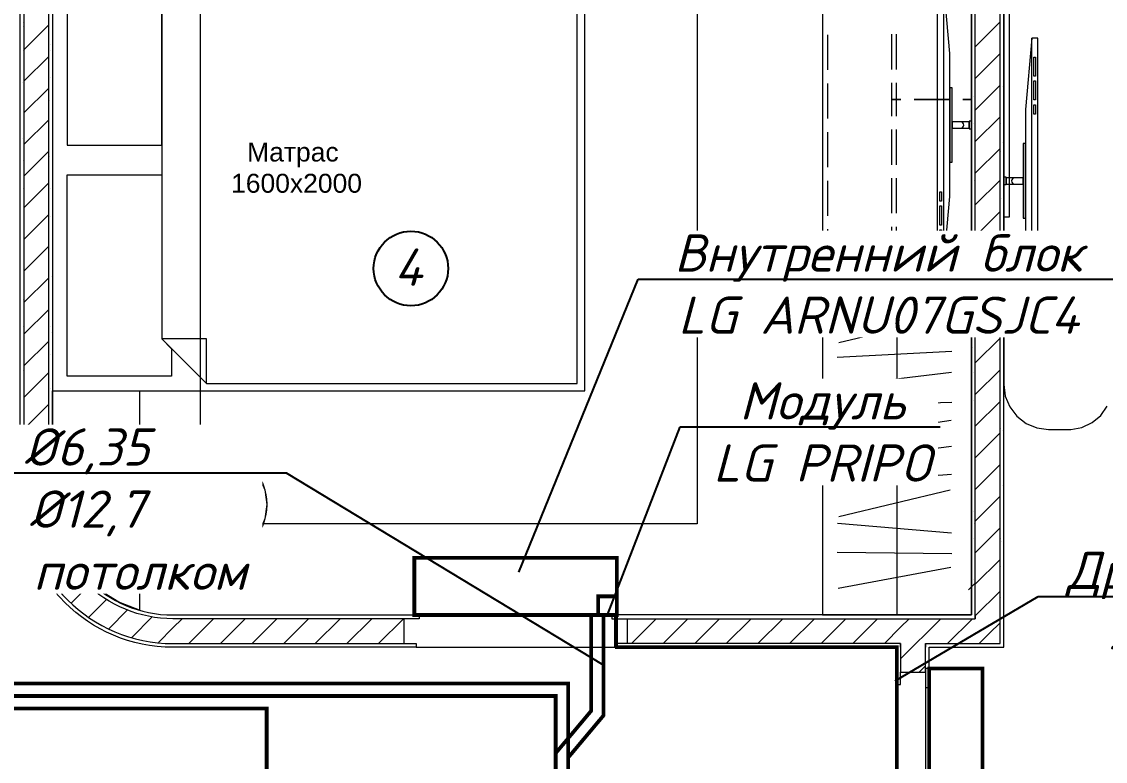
# Model space of a CAD drawing. Header units: millimetres. Extents: x 3082 to 230946, y 1570 to 312844.
# Drawn here: x 49563 to 53926, y 120039 to 123017 of the extents above; entities that cross this region are included whole.
import ezdxf
from ezdxf import colors
from ezdxf.entities.mleader import LeaderData, LeaderLine
from ezdxf.math import Vec2, Vec3

# ---------------------------------------------------------------- set-up
doc = ezdxf.new("R2010")
doc.units = ezdxf.units.MM
for name, color, linetype, true_color in [('PDF2_02_02 Перегородки', 8, 'Continuous', 0x7e7e7e), ('PDF2_04_1 Мебель', 253, 'Continuous', 0xaaaaaa), ('PDF2_04_3 Декор', 253, 'Continuous', 0xaaaaaa), ('PDF2_09_01 Кондиционеры', 253, 'Continuous', 0xaaaaaa)]:
    doc.layers.add(name, color=color, linetype=linetype, true_color=true_color)
for name, color, linetype in [('PDF2_06_3 Размеры потолка', 7, 'Continuous'), ('PDF2_Text', 7, 'Continuous'), ('кондиционирование', 5, 'Continuous')]:
    doc.layers.add(name, color=color, linetype=linetype)
doc.styles.add('ls_200', font='isocpeui.ttf', dxfattribs={"height": 200})
doc.styles.add('PDF Arial', font='arial.ttf')

# ---------------------------------------------------------------- blocks, each defined once
blk = doc.blocks.new('ереьтекркер')
at = {"layer": 'PDF2_02_02 Перегородки', "color": 7, "lineweight": 15}
blk.add_lwpolyline([(6460.4, 6749), (6460.4, 3397, 0.414187), (7060.4, 2797), (7990.1, 2797), (8040.1, 2797), (8040.1, 2782), (7060.4, 2782, -0.414207), (6445.4, 3397), (6445.4, 6749), (6575.4, 6749), (6575.4, 3397, 0.414201), (7060.4, 2912), (8052.1, 2912), (8052.1, 2897), (7990.1, 2897), (7060.4, 2897, -0.414225), (6560.4, 3397), (6560.4, 6749)], format="xyb", dxfattribs=at)
for points in [[(10290.4, 2912), (10290.4, 6749), (10275.4, 6749), (10275.4, 2912), (8828.1, 2912), (8828.1, 2897), (8890.1, 2897)], [(10090, 2682), (10090, 2620), (10105, 2620), (10105, 2782), (10405.4, 2782), (10405.4, 2797), (10405.4, 6749), (10390.4, 6749)], [(10090, 2797), (10290.4, 2797), (10390.4, 2797), (10390.4, 2897), (10390.4, 6749), (10290.4, 6749)], [(7990.1, 2897), (7990.1, 2797)], [(8890.1, 2797), (8890.1, 2897), (9990, 2897), (10090, 2897), (10290.4, 2897), (10290.4, 2912), (10290.4, 2897)], [(10390.4, 2797), (10390.4, 2897)], [(9990, 2797), (8890.1, 2797), (8840.1, 2797), (8840.1, 2782), (9975, 2782), (9975, 2632), (9990, 2632), (9990, 2682)], [(9990, 2782), (9990, 2797), (9990, 2782), (9990, 2682), (10090, 2682), (10090, 2782), (10090, 2797), (10090, 2782)]]:
    blk.add_lwpolyline(points, dxfattribs=at)
at = {"layer": 'PDF2_02_02 Перегородки', "lineweight": 15}
for points in [[(6457.9, 5279), (6457.9, 5279)], [(6458.3, 5296.9), (6458.3, 5296.9)], [(6460.4, 5187.6), (6560.4, 5287.6)], [(10290.4, 5199.3), (10390.4, 5299.3)], [(10402.8, 5262.3), (10402.8, 5262.3)], [(6567.8, 5207.3), (6567.8, 5207.3)], [(6458.3, 5185.5), (6458.3, 5185.5)], [(6460.4, 5060.3), (6560.4, 5160.3)], [(6569.7, 5185.5), (6569.7, 5185.5)], [(10290.4, 5072), (10390.4, 5172)], [(6569.7, 5074.1), (6569.7, 5074.1)], [(6455.7, 5054.8), (6455.7, 5054.8)], [(6460.4, 4933.1), (6560.4, 5033.1)], [(10290.4, 4944.7), (10390.4, 5044.7)], [(10400.6, 5038), (10400.6, 5038)], [(6565.6, 4983), (6565.6, 4983)], [(10282, 4999.9), (10282, 4999.9)], [(6460.4, 4805.8), (6560.4, 4905.8)], [(10282, 4888.5), (10282, 4888.5)], [(10290.4, 4817.4), (10390.4, 4917.4)], [(10393.3, 4888.5), (10393.3, 4888.5)], [(10288.5, 4885.4), (10288.5, 4885.4)], [(6453.5, 4830.5), (6453.5, 4830.5)], [(10398.4, 4813.7), (10398.4, 4813.7)], [(6460.4, 4678.5), (6560.4, 4778.5)], [(6563.4, 4758.8), (6563.4, 4758.8)], [(10290.4, 4690.1), (10390.4, 4790.1)], [(10393.3, 4777.1), (10393.3, 4777.1)], [(6458.3, 4740), (6458.3, 4740)], [(6458.3, 4628.6), (6458.3, 4628.6)], [(6460.4, 4551.2), (6560.4, 4651.2)], [(6569.7, 4628.6), (6569.7, 4628.6)], [(10286.3, 4661.2), (10286.3, 4661.2)], [(10290.4, 4562.9), (10390.4, 4662.9)], [(10396.2, 4589.4), (10396.2, 4589.4)], [(6460.4, 4424), (6560.4, 4524)], [(6561.3, 4534.5), (6561.3, 4534.5)], [(6569.7, 4517.3), (6569.7, 4517.3)], [(6574.4, 4498.3), (6574.4, 4498.3)], [(10290.4, 4435.6), (10390.4, 4535.6)], [(10282, 4443), (10282, 4443)], [(10284.1, 4436.9), (10284.1, 4436.9)], [(10290.4, 4308.3), (10390.4, 4408.3)], [(6460.4, 4296.7), (6560.4, 4396.7)], [(10394.1, 4365.2), (10394.1, 4365.2)], [(10393.3, 4331.7), (10393.3, 4331.7)], [(10290.4, 4181), (10390.4, 4281)], [(6460.4, 4169.4), (6560.4, 4269.4)], [(6572.2, 4274), (6572.2, 4274)], [(10393.3, 4220.3), (10393.3, 4220.3)], [(6458.3, 4183.2), (6458.3, 4183.2)], [(10290.4, 4053.7), (10390.4, 4153.7)], [(6460.2, 4121.5), (6460.2, 4121.5)], [(6460.4, 4042.1), (6560.4, 4142.1)], [(10391.9, 4140.9), (10391.9, 4140.9)], [(10405, 4104.7), (10405, 4104.7)], [(6458.3, 4071.8), (6458.3, 4071.8)], [(6569.7, 4071.8), (6569.7, 4071.8)], [(6460.4, 3914.8), (6560.4, 4014.8)], [(6570.1, 4049.8), (6570.1, 4049.8)], [(10290.4, 3926.5), (10390.4, 4026.5)], [(10279.8, 3988.4), (10279.8, 3988.4)], [(6569.7, 3960.4), (6569.7, 3960.4)], [(6458, 3897.2), (6458, 3897.2)], [(6460.4, 3787.6), (6560.4, 3887.6)], [(10282, 3886.2), (10282, 3886.2)], [(10290.4, 3799.2), (10390.4, 3899.2)], [(10402.9, 3880.5), (10402.9, 3880.5)], [(6567.9, 3825.5), (6567.9, 3825.5)], [(6460.4, 3660.3), (6560.4, 3760.3)], [(10277.6, 3764.1), (10277.6, 3764.1)], [(10282, 3774.8), (10282, 3774.8)], [(10290.4, 3671.9), (10390.4, 3771.9)], [(10393.3, 3774.8), (10393.3, 3774.8)], [(6455.8, 3673), (6455.8, 3673)], [(6458.3, 3626.3), (6458.3, 3626.3)], [(6460.4, 3533), (6560.4, 3633)], [(10290.4, 3544.6), (10390.4, 3644.6)], [(10393.3, 3663.4), (10393.3, 3663.4)], [(10400.7, 3656.2), (10400.7, 3656.2)], [(6565.7, 3601.2), (6565.7, 3601.2)], [(10275.4, 3539.8), (10275.4, 3539.8)], [(6458.3, 3514.9), (6458.3, 3514.9)], [(6460.4, 3405.7), (6560.4, 3505.7)], [(6569.7, 3514.9), (6569.7, 3514.9)], [(10288.6, 3503.7), (10288.6, 3503.7)], [(10290.4, 3417.4), (10390.4, 3517.3)], [(6453.6, 3448.7), (6453.6, 3448.7)], [(6569.7, 3403.6), (6569.7, 3403.6)], [(10398.5, 3431.9), (10398.5, 3431.9)], [(6561.9, 3379.9), (6471.2, 3289.2)], [(10290.4, 3290.1), (10390.4, 3390.1)], [(10282, 3329.3), (10282, 3329.3)], [(10286.4, 3279.4), (10286.4, 3279.4)], [(6578.9, 3269.6), (6498.9, 3189.6)], [(10290.4, 3162.8), (10390.4, 3262.8)], [(10282, 3218), (10282, 3218)], [(10393.3, 3218), (10393.3, 3218)], [(10396.3, 3207.7), (10396.3, 3207.7)], [(6613.5, 3176.9), (6539.3, 3102.7)], [(6661.8, 3098), (6590.3, 3026.5)], [(10290.4, 3035.5), (10390.4, 3135.5)], [(10393.3, 3106.6), (10393.3, 3106.6)], [(10284.3, 3055.1), (10284.3, 3055.1)], [(6722.1, 3031), (6651.1, 2960)], [(6793.9, 2975.6), (6721.5, 2903.2)], [(10290.4, 2908.2), (10390.4, 3008.2)], [(10394.2, 2983.4), (10394.2, 2983.4)], [(6878.1, 2932.4), (6802.2, 2856.6)], [(6977.2, 2904.3), (6894.6, 2821.7)], [(7001.9, 2801.6), (7060.4, 2860.2), (7097.2, 2897)], [(7124.5, 2797), (7224.5, 2897)], [(7251.8, 2797), (7351.8, 2897)], [(7379.1, 2797), (7479.1, 2897)], [(7506.4, 2797), (7606.4, 2897)], [(7633.6, 2797), (7733.6, 2897)], [(7760.9, 2797), (7860.9, 2897)], [(7888.2, 2797), (7988.2, 2897)], [(8906.4, 2797), (9006.4, 2897)], [(9033.7, 2797), (9133.7, 2897)], [(9161, 2797), (9261, 2897)], [(9288.3, 2797), (9388.3, 2897)], [(9415.6, 2797), (9515.6, 2897)], [(9542.8, 2797), (9642.8, 2897)], [(9670.1, 2797), (9770.1, 2897)], [(9797.4, 2797), (9897.4, 2897)], [(9924.7, 2797), (9990, 2862.4), (10024.7, 2897)], [(9990, 2735.1), (10036.9, 2782), (10051.9, 2797), (10090, 2835.1), (10151.9, 2897)], [(10179.2, 2797), (10279.2, 2897)], [(10390.4, 2881), (10348.5, 2839), (10306.5, 2797)], [(10378.8, 2795.3), (10378.8, 2795.3)], [(10064.2, 2682), (10090, 2707.8)]]:
    blk.add_lwpolyline(points, dxfattribs=at)
at = {"layer": 'PDF2_02_02 Перегородки', "color": 251, "lineweight": 20, "true_color": 0x696969}
for points in [[(8828.1, 2912), (8052.1, 2912)], [(8040.1, 2782), (8840.1, 2782)], [(9975, 2632), (9975, 1932)], [(10105, 1944), (10105, 2620)]]:
    blk.add_lwpolyline(points, dxfattribs=at)
at = {"layer": 'PDF2_04_1 Мебель', "lineweight": 5}
for points in [[(10427.2, 4512.9), (10405.4, 4512.9), (10405.4, 6734), (10427.2, 6734)], [(9675.4, 6532), (9675.4, 4212), (10275.4, 4212), (10275.4, 6532)], [(8718.4, 3813.9), (8718.4, 5673.9), (6575.4, 5673.9), (6575.4, 3813.9)], [(8688.4, 3843.9), (8688.4, 5643.9), (7195.4, 5643.9), (7015.4, 5463.9), (7015.4, 4023.9), (7195.4, 3843.9)], [(7015.4, 4803.9), (7015.4, 5463.9), (7055.4, 5503.9), (7055.4, 5613.9), (6635.4, 5613.9), (6635.4, 4803.9)], [(10137.9, 5459.2), (10137.9, 4309.2), (10162.9, 4309.2), (10187.9, 4596.7), (10187.9, 5171.7), (10162.9, 5459.2)], [(10542.9, 4084.3), (10542.9, 5234.3), (10517.9, 5234.3), (10492.9, 4946.8), (10492.9, 4371.8), (10517.9, 4084.3)], [(10532.9, 5157.6), (10532.9, 5081), (10526.7, 5081), (10526.7, 5157.6)], [(10532.9, 5061.8), (10532.9, 4985.1), (10526.7, 4985.1), (10526.7, 5061.8)], [(10187.9, 5034.2), (10187.9, 4734.2), (10197.9, 4734.2), (10197.9, 5034.2)], [(10186, 4987), (10044.9, 4987)], [(10532.9, 4966), (10532.9, 4927.6), (10526.7, 4927.6), (10526.7, 4966)], [(10197.9, 4896.7), (10197.9, 4871.7), (10265.4, 4871.7), (10265.4, 4896.7)], [(10265.4, 4899.2), (10265.4, 4869.2), (10275.4, 4869.2), (10275.4, 4899.2)], [(10492.9, 4509.3), (10492.9, 4809.3), (10482.9, 4809.3), (10482.9, 4509.3)], [(7015.4, 4683.9), (7015.4, 4023.9), (7055.4, 3983.9), (7055.4, 3873.9), (6635.4, 3873.9), (6635.4, 4683.9)], [(10415.4, 4644.3), (10415.4, 4674.3), (10405.4, 4674.3), (10405.4, 4644.3)], [(10482.9, 4646.8), (10482.9, 4671.8), (10415.4, 4671.8), (10415.4, 4646.8)], [(10147.9, 4577.5), (10147.9, 4615.9), (10154.2, 4615.9), (10154.2, 4577.5)], [(10147.9, 4481.7), (10147.9, 4558.4), (10154.2, 4558.4), (10154.2, 4481.7)], [(10147.9, 4385.9), (10147.9, 4462.5), (10154.2, 4462.5), (10154.2, 4385.9)], [(9675.4, 4212), (9675.4, 2912), (10275.4, 2912), (10275.4, 4212)], [(6575.4, 3813.9), (6925.4, 3813.9), (6925.4, 2931.2), (6842.4, 2963.8), (6766.8, 3011), (6701.1, 3071.3), (6647.5, 3142.6), (6607.9, 3222.5), (6583.6, 3308.2), (6575.4, 3397)], [(7213.2, 3132), (7155, 3139.7), (7100.7, 3162.1), (7054.1, 3197.9), (7018.4, 3244.5), (6995.9, 3298.8), (6988.2, 3357), (6995.9, 3415.2), (7018.4, 3469.5), (7054.1, 3516.1), (7100.7, 3551.8), (7155, 3574.3), (7213.2, 3582), (7271.4, 3574.3), (7325.7, 3551.8), (7372.3, 3516.1), (7408.1, 3469.5), (7430.5, 3415.2), (7438.2, 3357), (7430.5, 3298.8), (7408.1, 3244.5), (7372.3, 3197.9), (7325.7, 3162.1), (7271.4, 3139.7)]]:
    blk.add_lwpolyline(points, close=True, dxfattribs=at)
for points in [[(10821.4, 5566.6), (10795.6, 5603.5), (10761.1, 5632.4), (10720.2, 5651.5), (10675.8, 5659.3), (10585.4, 5659.3), (10538.8, 5653.2), (10495.4, 5635.2), (10458.1, 5606.6), (10429.5, 5569.3), (10411.6, 5525.9), (10405.4, 5479.3), (10405.4, 3839.3), (10411.6, 3792.7), (10429.5, 3749.3), (10458.1, 3712), (10495.4, 3683.4), (10538.8, 3665.4), (10585.4, 3659.3), (10675.8, 3659.3), (10720.2, 3667.1), (10761.1, 3686.2), (10795.6, 3715.1), (10821.4, 3752)], [(10162.9, 5459.2), (10162.9, 4309.2)], [(9675.4, 5247), (9675.4, 5105.9)], [(9695.4, 5247), (9695.4, 5105.9)], [(9955.4, 5108.4), (9955.4, 5249.5)], [(9973.4, 5108.4), (9973.4, 5249.5)], [(10275.4, 5249.5), (10275.4, 5108.4)], [(10275.4, 5105.9), (10275.4, 5247)], [(10517.9, 4084.3), (10517.9, 5234.3)], [(9675.4, 5051.4), (9675.4, 4910.2)], [(9695.4, 5051.4), (9695.4, 4910.2)], [(9955.4, 4920.2), (9955.4, 4987), (9990.4, 4987), (9955.4, 4987), (9955.4, 5053.9)], [(9973.4, 4920.2), (9973.4, 4987), (9973.4, 5053.9)], [(10275.4, 5053.9), (10275.4, 4987), (10240.5, 4987), (10275.4, 4987), (10275.4, 4920.2)], [(10275.4, 4910.2), (10275.4, 5051.4)], [(9675.4, 4855.7), (9675.4, 4714.6)], [(9695.4, 4855.7), (9695.4, 4714.6)], [(9955.4, 4724.6), (9955.4, 4865.7)], [(9973.4, 4724.6), (9973.4, 4865.7)], [(10275.4, 4865.7), (10275.4, 4724.6)], [(10275.4, 4714.6), (10275.4, 4855.7)], [(9955.4, 4529), (9955.4, 4670.1)], [(9973.4, 4529), (9973.4, 4670.1)], [(10275.4, 4670.1), (10275.4, 4529)], [(9675.4, 4660.1), (9675.4, 4519)], [(9695.4, 4660.1), (9695.4, 4519)], [(10275.4, 4519), (10275.4, 4660.1)], [(9675.4, 4464.5), (9675.4, 4323.4)], [(9695.4, 4464.5), (9695.4, 4323.4)], [(9955.4, 4333.4), (9955.4, 4474.5)], [(9973.4, 4333.4), (9973.4, 4474.5)], [(10275.4, 4474.5), (10275.4, 4333.4)], [(10275.4, 4323.4), (10275.4, 4464.5)], [(9990.4, 4212), (9955.4, 4212), (9955.4, 4278.9)], [(9675.4, 4268.9), (9675.4, 4212), (9752.6, 4212)], [(9695.4, 4268.9), (9695.4, 4212)], [(10198.3, 4212), (10275.4, 4212), (10275.4, 4268.9)], [(9807.1, 4212), (9948.2, 4212)], [(9975.4, 4212), (9975.4, 2912)], [(10002.7, 4212), (10143.8, 4212)], [(10186, 4212), (10044.9, 4212)], [(9740.8, 4008.7), (10190.1, 4115.3)], [(7195.4, 3843.9), (7195.4, 4023.9), (7015.4, 4023.9)], [(9734.9, 3950.3), (10196, 3973.7)], [(9736.2, 3834.3), (10194.6, 3889.7)], [(9734.7, 3755.2), (10196.2, 3768.8)], [(9737.1, 3628.1), (10193.8, 3695.9)], [(9736.5, 3532.3), (10194.4, 3591.7)], [(9735.2, 3444.6), (10195.6, 3479.4)], [(9740.8, 3308.6), (10190, 3415.4)], [(9735.4, 3281.3), (10195.5, 3242.8)], [(9734.6, 3165.1), (10196.3, 3158.9)], [(9738.5, 3019.4), (10192.3, 3104.7)]]:
    blk.add_lwpolyline(points, dxfattribs=at)
for points in [[(10231.7, 4871.7, 0.41415), (10244.2, 4884.2, 0.414), (10231.7, 4896.7)], [(10449.2, 4671.8, 0.414), (10436.7, 4659.3, 0.41415), (10449.2, 4646.8)]]:
    blk.add_lwpolyline(points, format="xyb", dxfattribs=at)
at = {"layer": 'PDF2_04_1 Мебель', "color": 7, "lineweight": 0}
blk.add_circle((7213.2, 3357), 225, dxfattribs=at)
at = {"layer": 'PDF2_04_3 Декор', "lineweight": 5}
blk.add_lwpolyline([(9171, 3279.6), (7171, 3279.6), (7171, 6279.6), (9171, 6279.6)], close=True, dxfattribs=at)
at = {"layer": 'PDF2_06_3 Размеры потолка', "lineweight": 15}
for points in [[(10262.9, 3012.6), (10287.9, 3037.6)], [(10275.4, 2917), (10275.4, 3048.6)]]:
    blk.add_lwpolyline(points, dxfattribs=at)
at = {"layer": 'PDF2_09_01 Кондиционеры', "lineweight": 5}
for points in [[(8847.6, 2912), (8847.6, 3142), (8032.6, 3142), (8032.6, 2912)], [(10090, 1882), (10320, 1882), (10320, 2697), (10090, 2697)]]:
    blk.add_lwpolyline(points, close=True, dxfattribs=at)
at = {"layer": 'PDF2_Text', "color": 253, "true_color": 0xaaaaaa, "char_height": 76.24, "attachment_point": 7, "style": 'PDF Arial'}
for s, insert in [('Матрас', (7359.3, 4714.5)), ('1600х2000', (7294.7, 4610.7))]:
    blk.add_mtext(s, dxfattribs=dict(at, insert=insert))
blk = doc.blocks.new('*U397')
at = {"linetype": 'ByBlock'}
blk.add_circle((0, 0), 150, dxfattribs=at)
at = {"linetype": 'ByBlock', "style": 'ls_200'}
blk.add_text('4', height=150, dxfattribs=at).set_placement((-67.4, -69.7))

msp = doc.modelspace()

# ---------------------------------------------------------------- linework, layer by layer
at = {"color": 1, "ltscale": 6, "const_width": 15}
for points in [[(43632.1, 120940.1), (48862.8, 120352.3), (51762.9, 120352.3), (51762.9, 120053.7)], [(51906, 120628.4), (51906, 120224.3), (51762.9, 120053.7)], [(51762.9, 120053.7), (51762.9, 117394.7)]]:
    msp.add_lwpolyline(points, dxfattribs=at)
at = {"color": 5, "ltscale": 6, "const_width": 15}
for points in [[(43626.6, 120890.4), (48860, 120302.3), (51712.9, 120302.3), (51712.9, 117394.7)], [(51856, 120628.4), (51856, 120242.5), (51712.9, 120071.9)]]:
    msp.add_lwpolyline(points, dxfattribs=at)
at = {"layer": 'кондиционирование', "color": 1, "const_width": 15}
for points in [[(51144.1, 120628.4), (51959.1, 120628.4), (51959.1, 120858.4), (51144.1, 120858.4)], [(53216.6, 119598.4), (53431.6, 119598.4), (53431.6, 120413.4), (53216.6, 120413.4)]]:
    msp.add_lwpolyline(points, close=True, dxfattribs=at)
at = {"layer": 'кондиционирование', "color": 3, "const_width": 15}
for points in [[(51956, 120628.4), (51956, 120498.4)], [(51951.6, 120498.4), (53086.6, 120498.4), (53086.6, 119498.4), (52447.7, 119498.4), (52449.6, 117633.4), (53814, 117633.4)]]:
    msp.add_lwpolyline(points, dxfattribs=at)

# ---------------------------------------------------------------- block references
at = {"lineweight": 0}
msp.add_blockref('*U397', (51130.2, 122023.2), dxfattribs=at)
at = {"layer": 'кондиционирование', "color": 1}
msp.add_blockref('ереьтекркер', (43111.6, 117716.4), dxfattribs=at)

# ---------------------------------------------------------------- next in the draw order: leaders
at = {"layer": 'кондиционирование', "color": 1, "lineweight": 0}
ml = msp.add_multileader_mtext('Standard', dxfattribs=at)
ml.set_content('Модуль \\PLG PRIPO', color=1, style='ls_200')
ml.set_leader_properties()
ml.build(insert=Vec2(0, 0))
ml.multileader.update_dxf_attribs({"text_left_attachment_type": 6, "text_right_attachment_type": 6, "dogleg_length": 133.8, "arrow_head_size": 0.529})
ctx = ml.context
ctx.base_point, ctx.char_height, ctx.arrow_head_size, ctx.landing_gap_size, ctx.plane_origin = Vec3(52347.8, 121385.3), 150, 0.529, 5.88, Vec3(54003.5, 122923.3)
ctx.left_attachment, ctx.right_attachment, ctx.text_align_type = 6, 6, 1
notes = []
notes.append((ctx, [(0, (1, 1, 0), (52213.9, 121385.3), (1, 0), 133.8, [(0, [(51921.6, 120628.4)], 0, [])])]))
ctx.mtext.insert, ctx.mtext.width, ctx.mtext.alignment, ctx.mtext.flow_direction = Vec3(52787, 121565.3), 899.97, 2, 5
ctx.mtext.has_bg_fill, ctx.mtext.bg_color, ctx.mtext.bg_scale_factor, ctx.mtext.bg_transparency, ctx.mtext.use_window_bg_color = 1, -1073741824, 1.1, 0, 1
for ctx, leaders in notes:
    for number, flags, end, landing, length, lines in leaders:
        leader = LeaderData()
        leader.index, (leader.has_last_leader_line, leader.has_dogleg_vector, leader.attachment_direction) = number, flags
        leader.last_leader_point, leader.dogleg_vector, leader.dogleg_length = Vec3(end), Vec3(landing), length
        for number, points, colour, breaks in lines:
            line = LeaderLine()
            line.index, line.vertices, line.color, line.breaks = number, Vec3.list(points), colors.encode_raw_color(colour), breaks
            leader.lines.append(line)
        ctx.leaders.append(leader)

# ---------------------------------------------------------------- next in the draw order: linework, layer by layer
at = {"layer": 'кондиционирование', "color": 1, "const_width": 15}
msp.add_lwpolyline([(51884.1, 120703.4), (51884.1, 120628.4), (51959.1, 120628.4), (51959.1, 120703.4), (51884.1, 120703.4)], dxfattribs=at)

# ---------------------------------------------------------------- next in the draw order: leaders
at = {"layer": 'кондиционирование', "color": 1, "lineweight": 0}
ml = msp.add_multileader_mtext('Standard', dxfattribs=at)
ml.set_content('Внутренний блок \\PLG ARNU07GSJC4', color=1, style='ls_200')
ml.set_leader_properties()
ml.build(insert=Vec2(0, 0))
ml.multileader.update_dxf_attribs({"text_left_attachment_type": 6, "text_right_attachment_type": 6, "dogleg_length": 133.8, "arrow_head_size": 0.529})
ctx = ml.context
ctx.base_point, ctx.char_height, ctx.arrow_head_size, ctx.landing_gap_size, ctx.plane_origin = Vec3(52179, 121980.5), 150, 0.529, 5.88, Vec3(52316.1, 119154.2)
ctx.left_attachment, ctx.right_attachment, ctx.text_align_type = 6, 6, 1
notes = []
notes.append((ctx, [(1, (1, 1, 0), (52045.2, 121980.5), (1, 0), 133.8, [(0, [(51564.3, 120800.1)], 0, [])])]))
ctx.mtext.insert, ctx.mtext.width, ctx.mtext.alignment, ctx.mtext.flow_direction = Vec3(53012.5, 122160.5), 1757.13, 2, 5
ctx.mtext.has_bg_fill, ctx.mtext.bg_color, ctx.mtext.bg_scale_factor, ctx.mtext.bg_transparency, ctx.mtext.use_window_bg_color = 1, -1073741824, 1.1, 0, 1
for ctx, leaders in notes:
    for number, flags, end, landing, length, lines in leaders:
        leader = LeaderData()
        leader.index, (leader.has_last_leader_line, leader.has_dogleg_vector, leader.attachment_direction) = number, flags
        leader.last_leader_point, leader.dogleg_vector, leader.dogleg_length = Vec3(end), Vec3(landing), length
        for number, points, colour, breaks in lines:
            line = LeaderLine()
            line.index, line.vertices, line.color, line.breaks = number, Vec3.list(points), colors.encode_raw_color(colour), breaks
            leader.lines.append(line)
        ctx.leaders.append(leader)

# ---------------------------------------------------------------- next in the draw order: leaders
at = {"color": 3, "lineweight": 18}
ml = msp.add_multileader_mtext('Standard', dxfattribs=at)
ml.set_content('Дренаж\\P%%C20', color=3, style='ls_200')
ml.set_leader_properties()
ml.build(insert=Vec2(0, 0))
ml.multileader.update_dxf_attribs({"text_left_attachment_type": 6, "text_right_attachment_type": 6, "dogleg_length": 0.36, "arrow_head_size": 0.353})
ctx = ml.context
ctx.base_point, ctx.char_height, ctx.arrow_head_size, ctx.landing_gap_size, ctx.plane_origin = Vec3(53744.8, 120702.9), 150, 0.353, 3.92, Vec3(50570.9, 119648.4)
ctx.left_attachment, ctx.right_attachment, ctx.text_align_type = 6, 6, 1
notes = []
notes.append((ctx, [(1, (1, 1, 0), (53655.6, 120702.9), (1, 0), 89.2, [(0, [(53079.8, 120363.4)], 0, [])])]))
ctx.mtext.insert, ctx.mtext.width, ctx.mtext.alignment, ctx.mtext.flow_direction = Vec3(54113.1, 120882.9), 743.829, 2, 5
ctx.mtext.has_bg_fill, ctx.mtext.bg_color, ctx.mtext.bg_scale_factor, ctx.mtext.bg_transparency, ctx.mtext.use_window_bg_color = 1, -1027028792, 1.5, 0, 1
at = {"layer": 'кондиционирование', "color": 0, "lineweight": 0}
ml = msp.add_multileader_mtext('Standard', dxfattribs=at)
ml.set_content('%%C6,35\\P%%C12,7\\Pпод потолком', style='ls_200')
ml.set_leader_properties()
ml.build(insert=Vec2(0, 0))
ml.multileader.update_dxf_attribs({"text_left_attachment_type": 6, "text_right_attachment_type": 6, "dogleg_length": 133.8, "arrow_head_size": 0.529})
ctx = ml.context
ctx.base_point, ctx.char_height, ctx.arrow_head_size, ctx.landing_gap_size, ctx.plane_origin = Vec3(49155.9, 121199.7), 150, 0.529, 5.88, Vec3(53926.5, 124031.8)
ctx.left_attachment, ctx.right_attachment, ctx.text_align_type = 6, 6, 1
notes.append((ctx, [(0, (1, 1, 0), (50629.9, 121199.7), (-1, 0), 133.8, [(0, [(51906, 120426.3)], 0, [])])]))
ctx.mtext.insert, ctx.mtext.width, ctx.mtext.alignment, ctx.mtext.flow_direction = Vec3(49826, 121379.7), 1382.975, 2, 5
ctx.mtext.has_bg_fill, ctx.mtext.bg_color, ctx.mtext.bg_scale_factor, ctx.mtext.bg_transparency, ctx.mtext.use_window_bg_color = 1, -1073741824, 1.1, 0, 1
for ctx, leaders in notes:
    for number, flags, end, landing, length, lines in leaders:
        leader = LeaderData()
        leader.index, (leader.has_last_leader_line, leader.has_dogleg_vector, leader.attachment_direction) = number, flags
        leader.last_leader_point, leader.dogleg_vector, leader.dogleg_length = Vec3(end), Vec3(landing), length
        for number, points, colour, breaks in lines:
            line = LeaderLine()
            line.index, line.vertices, line.color, line.breaks = number, Vec3.list(points), colors.encode_raw_color(colour), breaks
            leader.lines.append(line)
        ctx.leaders.append(leader)

# ---------------------------------------------------------------- next in the draw order: linework, layer by layer
at = {"layer": 'кондиционирование', "color": 3}
msp.add_lwpolyline([(43621, 120840.8, 15, 15, 0), (48857.2, 120252.3, 15, 15, 0), (50549.6, 120252.3, 15, 15, 0), (50549.6, 117860.6, 0, 0, 0)], format="xyseb", dxfattribs=at)

doc.saveas('drawing.dxf')
